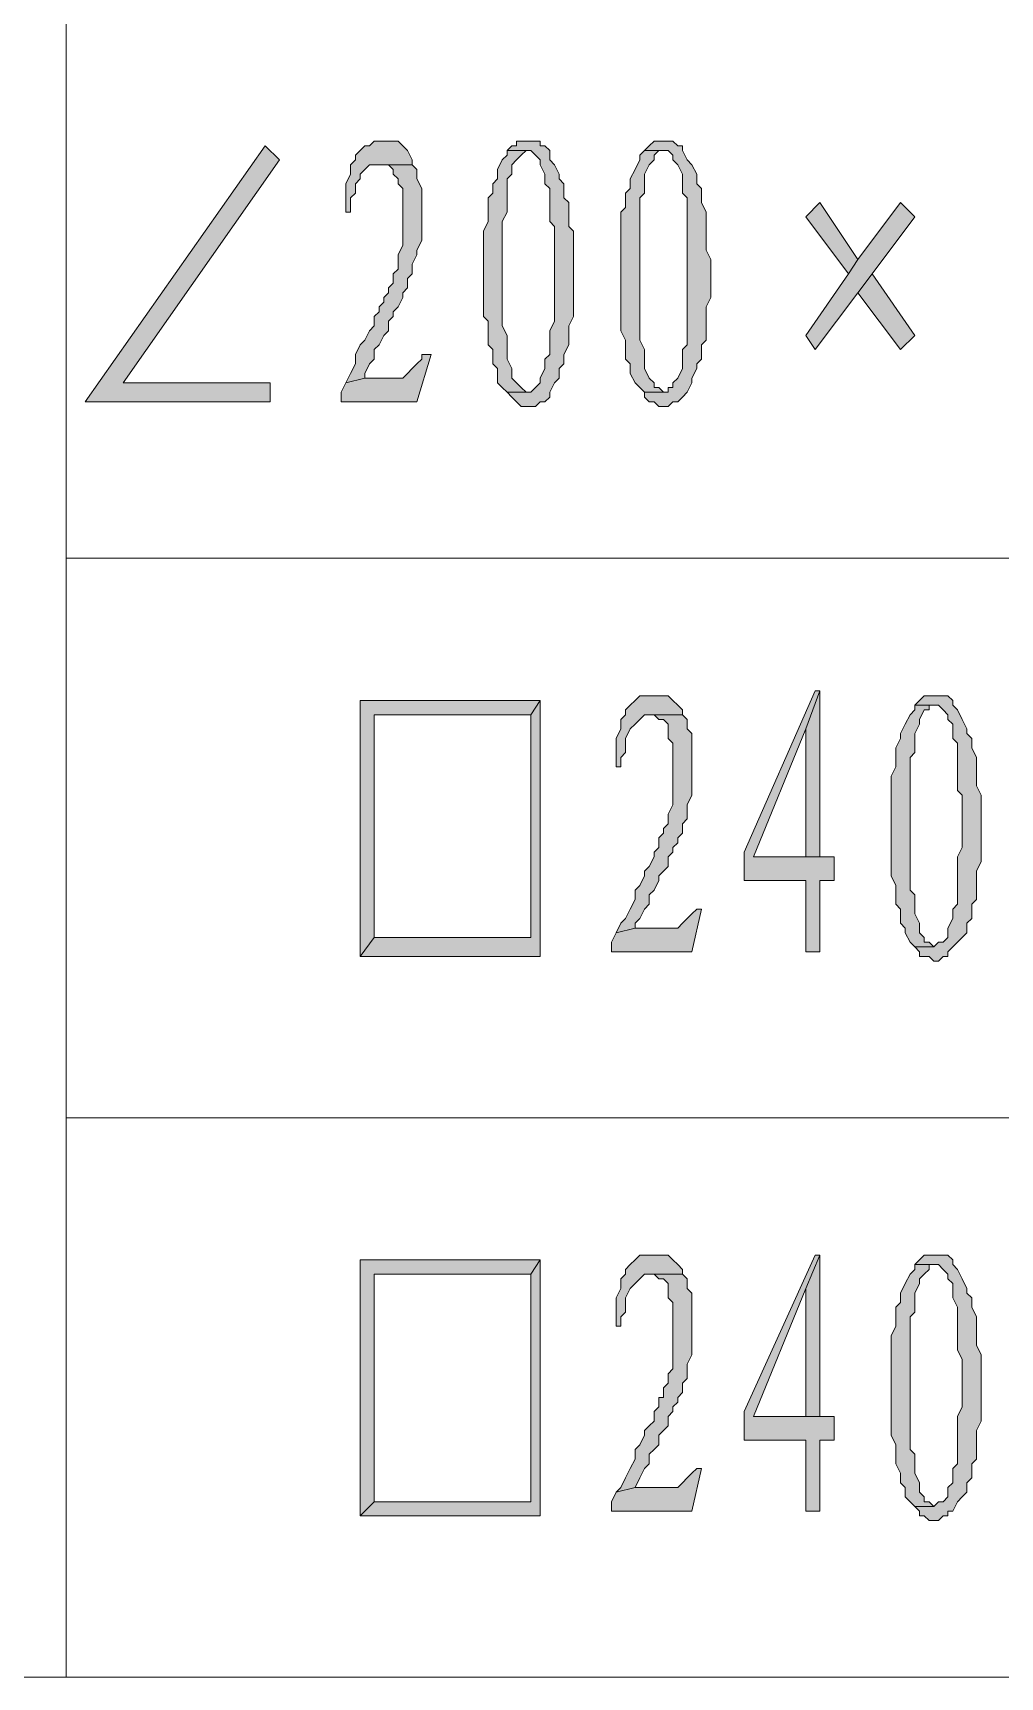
# Model space of a CAD drawing. Header units: millimetres. Extents: x 24 to 410, y 10 to 282.
# Drawn here: x 303.23 to 311.87, y 143.09 to 157.77 of the extents above; entities that cross this region are included whole.
import ezdxf

# ---------------------------------------------------------------- set-up
doc = ezdxf.new("R2010")
doc.units = ezdxf.units.MM

msp = doc.modelspace()

# ---------------------------------------------------------------- hatches: boundary and pattern name
h = msp.add_hatch(color=7)
h.dxf.hatch_style = 2
h.paths.add_polyline_path([(306.366333, 156.802667), (306.281667, 156.802667), (306.239333, 156.760333), (306.197, 156.760333), (306.154667, 156.718), (306.112333, 156.675667), (306.112333, 156.633333), (306.07, 156.591), (306.07, 156.506333), (306.027667, 156.421667), (306.027667, 156.167667), (306.07, 156.167667), (306.07, 156.294667), (306.112333, 156.337), (306.112333, 156.421667), (306.154667, 156.464), (306.154667, 156.506333), (306.197, 156.548667), (306.239333, 156.591), (306.281667, 156.591), (306.324, 156.591), (306.620333, 156.591), (306.620333, 156.633333), (306.578, 156.718), (306.535667, 156.760333), (306.493333, 156.802667)])
h = msp.add_hatch(color=7)
h.dxf.hatch_style = 2
h.paths.add_polyline_path([(307.636333, 156.802667), (307.551667, 156.802667), (307.551667, 156.760333), (307.509333, 156.760333), (307.467, 156.718), (307.678667, 156.718), (307.721, 156.675667), (307.763333, 156.633333), (307.763333, 156.591), (307.805667, 156.506333), (307.805667, 156.421667), (307.848, 156.379333), (307.848, 156.083), (307.890333, 156.040667), (307.890333, 155.617333), (307.890333, 155.194), (307.848, 155.109333), (307.848, 154.897667), (307.805667, 154.855333), (307.805667, 154.770667), (307.763333, 154.686), (307.763333, 154.643667), (307.721, 154.601333), (307.678667, 154.559), (307.467, 154.559), (307.509333, 154.516667), (307.551667, 154.474333), (307.594, 154.432), (307.721, 154.432), (307.763333, 154.474333), (307.805667, 154.474333), (307.848, 154.516667), (307.848, 154.559), (307.890333, 154.643667), (307.932667, 154.686), (307.932667, 154.770667), (307.975, 154.813), (307.975, 154.897667), (308.017333, 154.982333), (308.017333, 155.151667), (308.059667, 155.236333), (308.059667, 155.998333), (308.017333, 156.040667), (308.017333, 156.252333), (307.975, 156.294667), (307.975, 156.421667), (307.932667, 156.464), (307.932667, 156.506333), (307.890333, 156.591), (307.848, 156.633333), (307.848, 156.718), (307.805667, 156.760333), (307.763333, 156.760333), (307.763333, 156.802667)])
h = msp.add_hatch(color=7)
h.dxf.hatch_style = 2
h.paths.add_polyline_path([(308.864, 156.802667), (308.779333, 156.802667), (308.737, 156.760333), (308.694667, 156.718), (308.906333, 156.718), (308.948667, 156.675667), (308.948667, 156.633333), (308.991, 156.591), (309.033333, 156.506333), (309.033333, 156.337), (309.075667, 156.294667), (309.075667, 155.617333), (309.075667, 154.982333), (309.033333, 154.94), (309.033333, 154.770667), (308.991, 154.686), (308.948667, 154.643667), (308.948667, 154.601333), (308.906333, 154.601333), (308.906333, 154.559), (308.864, 154.559), (308.694667, 154.559), (308.694667, 154.516667), (308.737, 154.474333), (308.779333, 154.474333), (308.821667, 154.432), (308.906333, 154.432), (308.948667, 154.474333), (308.991, 154.474333), (309.033333, 154.516667), (309.075667, 154.559), (309.118, 154.643667), (309.118, 154.686), (309.160333, 154.770667), (309.160333, 154.813), (309.202667, 154.855333), (309.202667, 154.982333), (309.245, 155.024667), (309.245, 155.321), (309.287333, 155.405667), (309.287333, 155.744333), (309.245, 155.829), (309.245, 156.167667), (309.202667, 156.252333), (309.202667, 156.379333), (309.160333, 156.421667), (309.160333, 156.506333), (309.118, 156.591), (309.075667, 156.633333), (309.033333, 156.718), (309.033333, 156.760333), (308.991, 156.760333), (308.948667, 156.802667)])
h = msp.add_hatch(color=7)
h.dxf.hatch_style = 2
h.paths.add_polyline_path([(305.308, 156.760333), (303.699333, 154.474333), (305.350333, 154.474333), (305.350333, 154.643667), (304.038, 154.643667), (305.435, 156.633333)])
h = msp.add_hatch(color=7)
h.dxf.hatch_style = 2
h.paths.add_polyline_path([(307.467, 156.718), (307.467, 156.675667), (307.424667, 156.633333), (307.382333, 156.548667), (307.382333, 156.464), (307.34, 156.421667), (307.34, 156.337), (307.297667, 156.294667), (307.297667, 156.083), (307.255333, 155.998333), (307.255333, 155.236333), (307.297667, 155.194), (307.297667, 155.024667), (307.297667, 154.982333), (307.34, 154.94), (307.34, 154.813), (307.382333, 154.770667), (307.382333, 154.643667), (307.424667, 154.601333), (307.467, 154.559), (307.636333, 154.559), (307.594, 154.601333), (307.551667, 154.643667), (307.509333, 154.686), (307.509333, 154.770667), (307.467, 154.855333), (307.467, 155.067), (307.424667, 155.151667), (307.424667, 156.083), (307.467, 156.167667), (307.467, 156.464), (307.509333, 156.506333), (307.509333, 156.591), (307.551667, 156.633333), (307.594, 156.675667), (307.636333, 156.718)])
h = msp.add_hatch(color=7)
h.dxf.hatch_style = 2
h.paths.add_polyline_path([(308.694667, 156.718), (308.652333, 156.675667), (308.652333, 156.633333), (308.61, 156.548667), (308.567667, 156.464), (308.567667, 156.379333), (308.525333, 156.337), (308.525333, 156.21), (308.483, 156.167667), (308.483, 155.109333), (308.525333, 155.024667), (308.525333, 154.982333), (308.525333, 154.855333), (308.567667, 154.813), (308.567667, 154.728333), (308.61, 154.643667), (308.652333, 154.601333), (308.694667, 154.559), (308.864, 154.559), (308.821667, 154.601333), (308.779333, 154.601333), (308.779333, 154.643667), (308.737, 154.686), (308.694667, 154.770667), (308.694667, 154.94), (308.652333, 155.024667), (308.652333, 156.294667), (308.694667, 156.337), (308.694667, 156.506333), (308.737, 156.591), (308.779333, 156.633333), (308.779333, 156.675667), (308.821667, 156.718), (308.864, 156.718)])
h = msp.add_hatch(color=7)
h.dxf.hatch_style = 2
h.paths.add_polyline_path([(306.620333, 156.591), (306.324, 156.591), (306.366333, 156.591), (306.408667, 156.591), (306.451, 156.548667), (306.451, 156.506333), (306.493333, 156.464), (306.493333, 156.421667), (306.535667, 156.379333), (306.535667, 155.871333), (306.493333, 155.786667), (306.493333, 155.659667), (306.451, 155.617333), (306.451, 155.532667), (306.408667, 155.490333), (306.408667, 155.448), (306.366333, 155.405667), (306.366333, 155.363333), (306.324, 155.321), (306.324, 155.278667), (306.281667, 155.236333), (306.281667, 155.151667), (306.239333, 155.109333), (306.197, 155.024667), (306.154667, 154.982333), (306.112333, 154.897667), (306.112333, 154.813), (306.07, 154.728333), (306.027667, 154.643667), (306.197, 154.686), (306.197, 154.728333), (306.239333, 154.813), (306.281667, 154.855333), (306.281667, 154.94), (306.324, 154.982333), (306.366333, 155.067), (306.408667, 155.109333), (306.408667, 155.194), (306.451, 155.236333), (306.451, 155.278667), (306.493333, 155.321), (306.535667, 155.405667), (306.535667, 155.448), (306.578, 155.490333), (306.578, 155.575), (306.620333, 155.617333), (306.620333, 155.702), (306.662667, 155.786667), (306.662667, 155.829), (306.705, 155.913667), (306.705, 156.379333), (306.662667, 156.464), (306.662667, 156.548667)])
h = msp.add_hatch(color=7)
h.dxf.hatch_style = 2
h.paths.add_polyline_path([(310.980667, 156.252333), (310.599667, 155.744333), (310.515, 155.617333), (310.134, 155.067), (310.218667, 154.94), (310.599667, 155.448), (310.726667, 155.617333), (311.107667, 156.125333)])
h = msp.add_hatch(color=7)
h.dxf.hatch_style = 2
h.paths.add_polyline_path([(310.261, 156.252333), (310.134, 156.125333), (310.515, 155.617333), (310.599667, 155.744333)])
h = msp.add_hatch(color=7)
h.dxf.hatch_style = 2
h.paths.add_polyline_path([(310.726667, 155.617333), (310.599667, 155.448), (310.980667, 154.94), (311.107667, 155.067)])
h = msp.add_hatch(color=7)
h.dxf.hatch_style = 2
h.paths.add_polyline_path([(306.789667, 154.897667), (306.705, 154.897667), (306.705, 154.855333), (306.662667, 154.813), (306.620333, 154.770667), (306.578, 154.728333), (306.535667, 154.686), (306.197, 154.686), (306.027667, 154.643667), (305.985333, 154.559), (305.985333, 154.474333), (306.662667, 154.474333)])
h = msp.add_hatch(color=7)
h.dxf.hatch_style = 2
h.paths.add_polyline_path([(308.821667, 151.849667), (308.652333, 151.849667), (308.61, 151.807333), (308.567667, 151.765), (308.525333, 151.722667), (308.525333, 151.680333), (308.483, 151.638), (308.483, 151.553333), (308.440667, 151.468667), (308.440667, 151.214667), (308.483, 151.214667), (308.483, 151.299333), (308.525333, 151.341667), (308.525333, 151.468667), (308.567667, 151.553333), (308.61, 151.595667), (308.652333, 151.638), (308.694667, 151.680333), (308.737, 151.680333), (309.033333, 151.680333), (309.033333, 151.722667), (308.991, 151.765), (308.948667, 151.807333), (308.906333, 151.849667)])
h = msp.add_hatch(color=7)
h.dxf.hatch_style = 2
h.paths.add_polyline_path([(310.261, 151.892), (310.218667, 151.892), (309.583667, 150.452667), (309.583667, 150.198667), (310.134, 150.198667), (310.134, 149.563667), (310.261, 149.563667), (310.261, 150.198667), (310.388, 150.198667), (310.388, 150.410333), (310.261, 150.410333), (309.668333, 150.410333), (310.134, 151.553333)])
h = msp.add_hatch(color=7)
h.dxf.hatch_style = 2
h.paths.add_polyline_path([(310.261, 151.892), (310.134, 151.553333), (310.134, 150.410333), (309.668333, 150.410333), (310.261, 150.410333)])
h = msp.add_hatch(color=7)
h.dxf.hatch_style = 2
h.paths.add_polyline_path([(311.277, 151.849667), (311.192333, 151.849667), (311.15, 151.807333), (311.107667, 151.765), (311.319333, 151.765), (311.361667, 151.722667), (311.404, 151.680333), (311.404, 151.638), (311.446333, 151.595667), (311.446333, 151.468667), (311.488667, 151.426333), (311.488667, 151.003), (311.531, 150.960667), (311.531, 150.706667), (311.531, 150.664333), (311.531, 150.495), (311.488667, 150.410333), (311.488667, 149.987), (311.446333, 149.944667), (311.446333, 149.86), (311.404, 149.775333), (311.404, 149.690667), (311.361667, 149.648333), (311.319333, 149.648333), (311.277, 149.606), (311.107667, 149.606), (311.15, 149.563667), (311.15, 149.521333), (311.192333, 149.521333), (311.234667, 149.521333), (311.277, 149.479), (311.319333, 149.479), (311.361667, 149.521333), (311.404, 149.521333), (311.404, 149.563667), (311.446333, 149.606), (311.488667, 149.648333), (311.531, 149.690667), (311.573333, 149.733), (311.573333, 149.817667), (311.615667, 149.86), (311.615667, 149.987), (311.658, 150.029333), (311.658, 150.283333), (311.700333, 150.368), (311.700333, 150.960667), (311.658, 151.045333), (311.658, 151.299333), (311.615667, 151.384), (311.615667, 151.468667), (311.573333, 151.511), (311.573333, 151.553333), (311.531, 151.638), (311.488667, 151.722667), (311.446333, 151.765), (311.446333, 151.807333), (311.404, 151.849667)])
h = msp.add_hatch(color=7)
h.dxf.hatch_style = 2
h.paths.add_polyline_path([(307.763333, 151.807333), (306.154667, 151.807333), (306.154667, 149.521333), (306.281667, 149.690667), (306.281667, 151.680333), (307.678667, 151.680333)])
h = msp.add_hatch(color=7)
h.dxf.hatch_style = 2
h.paths.add_polyline_path([(307.763333, 151.807333), (307.678667, 151.680333), (307.678667, 149.690667), (306.281667, 149.690667), (306.154667, 149.521333), (307.763333, 149.521333)])
h = msp.add_hatch(color=7)
h.dxf.hatch_style = 2
h.paths.add_polyline_path([(309.033333, 151.680333), (308.737, 151.680333), (308.779333, 151.680333), (308.821667, 151.638), (308.864, 151.638), (308.906333, 151.595667), (308.906333, 151.468667), (308.948667, 151.426333), (308.948667, 150.876), (308.906333, 150.791333), (308.906333, 150.706667), (308.864, 150.664333), (308.864, 150.622), (308.821667, 150.579667), (308.821667, 150.495), (308.779333, 150.452667), (308.779333, 150.410333), (308.737, 150.325667), (308.694667, 150.283333), (308.694667, 150.241), (308.652333, 150.156333), (308.61, 150.114), (308.61, 150.029333), (308.567667, 149.944667), (308.525333, 149.86), (308.483, 149.817667), (308.440667, 149.733), (308.61, 149.775333), (308.61, 149.817667), (308.652333, 149.86), (308.694667, 149.944667), (308.737, 149.987), (308.737, 150.071667), (308.779333, 150.114), (308.821667, 150.198667), (308.821667, 150.241), (308.864, 150.283333), (308.906333, 150.325667), (308.906333, 150.410333), (308.948667, 150.452667), (308.948667, 150.495), (308.991, 150.537333), (308.991, 150.579667), (309.033333, 150.622), (309.033333, 150.706667), (309.075667, 150.749), (309.075667, 150.876), (309.118, 150.960667), (309.118, 151.511), (309.075667, 151.553333), (309.075667, 151.638)])
h = msp.add_hatch(color=7)
h.dxf.hatch_style = 2
h.paths.add_polyline_path([(311.107667, 151.765), (311.107667, 151.722667), (311.065333, 151.680333), (311.023, 151.595667), (310.980667, 151.511), (310.980667, 151.468667), (310.938333, 151.384), (310.938333, 151.214667), (310.896, 151.13), (310.896, 150.241), (310.938333, 150.156333), (310.938333, 150.114), (310.938333, 150.029333), (310.938333, 149.987), (310.980667, 149.944667), (310.980667, 149.817667), (311.023, 149.775333), (311.023, 149.733), (311.065333, 149.648333), (311.107667, 149.606), (311.277, 149.606), (311.234667, 149.648333), (311.192333, 149.648333), (311.192333, 149.690667), (311.15, 149.733), (311.15, 149.817667), (311.107667, 149.902333), (311.107667, 150.071667), (311.065333, 150.114), (311.065333, 151.299333), (311.107667, 151.341667), (311.107667, 151.511), (311.15, 151.595667), (311.15, 151.638), (311.192333, 151.722667), (311.234667, 151.722667), (311.234667, 151.765), (311.277, 151.765)])
h = msp.add_hatch(color=7)
h.dxf.hatch_style = 2
h.paths.add_polyline_path([(309.202667, 149.944667), (309.160333, 149.944667), (309.118, 149.902333), (309.075667, 149.86), (309.033333, 149.817667), (308.991, 149.775333), (308.61, 149.775333), (308.440667, 149.733), (308.398333, 149.648333), (308.398333, 149.563667), (309.118, 149.563667)])
h = msp.add_hatch(color=7)
h.dxf.hatch_style = 2
h.paths.add_polyline_path([(308.821667, 146.854333), (308.652333, 146.854333), (308.61, 146.812), (308.567667, 146.769667), (308.525333, 146.727333), (308.525333, 146.685), (308.483, 146.642667), (308.483, 146.558), (308.440667, 146.473333), (308.440667, 146.219333), (308.483, 146.219333), (308.483, 146.304), (308.525333, 146.346333), (308.525333, 146.473333), (308.567667, 146.558), (308.61, 146.600333), (308.652333, 146.642667), (308.694667, 146.685), (308.737, 146.685), (309.033333, 146.685), (309.033333, 146.727333), (308.991, 146.769667), (308.948667, 146.812), (308.906333, 146.854333)])
h = msp.add_hatch(color=7)
h.dxf.hatch_style = 2
h.paths.add_polyline_path([(310.261, 146.854333), (310.218667, 146.854333), (309.583667, 145.457333), (309.583667, 145.203333), (310.134, 145.203333), (310.134, 144.568333), (310.261, 144.568333), (310.261, 145.203333), (310.388, 145.203333), (310.388, 145.415), (310.261, 145.415), (309.668333, 145.415), (310.134, 146.558)])
h = msp.add_hatch(color=7)
h.dxf.hatch_style = 2
h.paths.add_polyline_path([(310.261, 146.854333), (310.134, 146.558), (310.134, 145.415), (309.668333, 145.415), (310.261, 145.415)])
h = msp.add_hatch(color=7)
h.dxf.hatch_style = 2
h.paths.add_polyline_path([(311.277, 146.854333), (311.192333, 146.854333), (311.15, 146.812), (311.107667, 146.769667), (311.319333, 146.769667), (311.361667, 146.727333), (311.404, 146.685), (311.404, 146.642667), (311.446333, 146.600333), (311.446333, 146.473333), (311.488667, 146.388667), (311.488667, 146.007667), (311.531, 145.923), (311.531, 145.669), (311.531, 145.499667), (311.488667, 145.415), (311.488667, 144.991667), (311.446333, 144.949333), (311.446333, 144.822333), (311.404, 144.78), (311.404, 144.695333), (311.361667, 144.653), (311.319333, 144.653), (311.277, 144.610667), (311.107667, 144.610667), (311.15, 144.568333), (311.15, 144.526), (311.192333, 144.526), (311.234667, 144.483667), (311.319333, 144.483667), (311.361667, 144.526), (311.404, 144.526), (311.404, 144.568333), (311.446333, 144.568333), (311.488667, 144.653), (311.531, 144.695333), (311.573333, 144.737667), (311.573333, 144.822333), (311.615667, 144.864667), (311.615667, 144.991667), (311.658, 145.034), (311.658, 145.288), (311.700333, 145.372667), (311.700333, 145.965333), (311.658, 146.05), (311.658, 146.304), (311.615667, 146.388667), (311.615667, 146.473333), (311.573333, 146.515667), (311.573333, 146.558), (311.531, 146.642667), (311.488667, 146.727333), (311.446333, 146.769667), (311.446333, 146.812), (311.404, 146.854333)])
h = msp.add_hatch(color=7)
h.dxf.hatch_style = 2
h.paths.add_polyline_path([(307.763333, 146.812), (306.154667, 146.812), (306.154667, 144.526), (306.281667, 144.653), (306.281667, 146.685), (307.678667, 146.685)])
h = msp.add_hatch(color=7)
h.dxf.hatch_style = 2
h.paths.add_polyline_path([(307.763333, 146.812), (307.678667, 146.685), (307.678667, 144.653), (306.281667, 144.653), (306.154667, 144.526), (307.763333, 144.526)])
h = msp.add_hatch(color=7)
h.dxf.hatch_style = 2
h.paths.add_polyline_path([(309.033333, 146.685), (308.737, 146.685), (308.779333, 146.685), (308.821667, 146.642667), (308.864, 146.642667), (308.906333, 146.600333), (308.906333, 146.473333), (308.948667, 146.431), (308.948667, 145.838333), (308.906333, 145.796), (308.906333, 145.711333), (308.864, 145.669), (308.864, 145.584333), (308.821667, 145.584333), (308.821667, 145.499667), (308.779333, 145.457333), (308.779333, 145.372667), (308.737, 145.330333), (308.694667, 145.288), (308.694667, 145.245667), (308.652333, 145.161), (308.61, 145.118667), (308.61, 145.034), (308.567667, 144.949333), (308.525333, 144.864667), (308.483, 144.78), (308.440667, 144.737667), (308.61, 144.78), (308.652333, 144.864667), (308.694667, 144.949333), (308.737, 144.991667), (308.737, 145.076333), (308.779333, 145.118667), (308.821667, 145.161), (308.821667, 145.245667), (308.864, 145.288), (308.906333, 145.330333), (308.906333, 145.415), (308.948667, 145.457333), (308.948667, 145.499667), (308.991, 145.542), (308.991, 145.584333), (309.033333, 145.626667), (309.033333, 145.711333), (309.075667, 145.753667), (309.075667, 145.880667), (309.118, 145.965333), (309.118, 146.515667), (309.075667, 146.558), (309.075667, 146.642667)])
h = msp.add_hatch(color=7)
h.dxf.hatch_style = 2
h.paths.add_polyline_path([(311.107667, 146.769667), (311.107667, 146.727333), (311.065333, 146.685), (311.023, 146.600333), (310.980667, 146.515667), (310.980667, 146.431), (310.938333, 146.388667), (310.938333, 146.219333), (310.896, 146.134667), (310.896, 145.245667), (310.938333, 145.161), (310.938333, 145.118667), (310.938333, 145.034), (310.938333, 144.991667), (310.980667, 144.907), (310.980667, 144.822333), (311.023, 144.78), (311.023, 144.695333), (311.065333, 144.653), (311.107667, 144.610667), (311.277, 144.610667), (311.234667, 144.653), (311.192333, 144.653), (311.192333, 144.695333), (311.15, 144.737667), (311.15, 144.822333), (311.107667, 144.907), (311.107667, 145.076333), (311.065333, 145.118667), (311.065333, 146.304), (311.107667, 146.346333), (311.107667, 146.515667), (311.15, 146.600333), (311.15, 146.642667), (311.192333, 146.685), (311.234667, 146.727333), (311.234667, 146.769667), (311.277, 146.769667)])
h = msp.add_hatch(color=7)
h.dxf.hatch_style = 2
h.paths.add_polyline_path([(309.202667, 144.949333), (309.160333, 144.949333), (309.118, 144.907), (309.075667, 144.864667), (309.033333, 144.822333), (308.991, 144.78), (308.61, 144.78), (308.440667, 144.737667), (308.398333, 144.653), (308.398333, 144.568333), (309.118, 144.568333)])

# ---------------------------------------------------------------- linework, layer by layer
at = {"color": 7, "lineweight": 0}
for points in [[(303.53, 173.101), (303.53, 143.086667)], [(303.53, 153.077333), (377.063, 153.077333)], [(303.53, 148.082), (377.063, 148.082)], [(249.047, 143.086667), (377.063, 143.086667)]]:
    msp.add_lwpolyline(points, dxfattribs=at)
for points in [[(306.366333, 156.802667), (306.281667, 156.802667), (306.239333, 156.760333), (306.197, 156.760333), (306.154667, 156.718), (306.112333, 156.675667), (306.112333, 156.633333), (306.07, 156.591), (306.07, 156.506333), (306.027667, 156.421667), (306.027667, 156.167667), (306.07, 156.167667), (306.07, 156.294667), (306.112333, 156.337), (306.112333, 156.421667), (306.154667, 156.464), (306.154667, 156.506333), (306.197, 156.548667), (306.239333, 156.591), (306.281667, 156.591), (306.324, 156.591), (306.620333, 156.591), (306.620333, 156.633333), (306.578, 156.718), (306.535667, 156.760333), (306.493333, 156.802667)], [(307.636333, 156.802667), (307.551667, 156.802667), (307.551667, 156.760333), (307.509333, 156.760333), (307.467, 156.718), (307.678667, 156.718), (307.721, 156.675667), (307.763333, 156.633333), (307.763333, 156.591), (307.805667, 156.506333), (307.805667, 156.421667), (307.848, 156.379333), (307.848, 156.083), (307.890333, 156.040667), (307.890333, 155.617333), (307.890333, 155.194), (307.848, 155.109333), (307.848, 154.897667), (307.805667, 154.855333), (307.805667, 154.770667), (307.763333, 154.686), (307.763333, 154.643667), (307.721, 154.601333), (307.678667, 154.559), (307.467, 154.559), (307.509333, 154.516667), (307.551667, 154.474333), (307.594, 154.432), (307.721, 154.432), (307.763333, 154.474333), (307.805667, 154.474333), (307.848, 154.516667), (307.848, 154.559), (307.890333, 154.643667), (307.932667, 154.686), (307.932667, 154.770667), (307.975, 154.813), (307.975, 154.897667), (308.017333, 154.982333), (308.017333, 155.151667), (308.059667, 155.236333), (308.059667, 155.998333), (308.017333, 156.040667), (308.017333, 156.252333), (307.975, 156.294667), (307.975, 156.421667), (307.932667, 156.464), (307.932667, 156.506333), (307.890333, 156.591), (307.848, 156.633333), (307.848, 156.718), (307.805667, 156.760333), (307.763333, 156.760333), (307.763333, 156.802667)], [(308.864, 156.802667), (308.779333, 156.802667), (308.737, 156.760333), (308.694667, 156.718), (308.906333, 156.718), (308.948667, 156.675667), (308.948667, 156.633333), (308.991, 156.591), (309.033333, 156.506333), (309.033333, 156.337), (309.075667, 156.294667), (309.075667, 155.617333), (309.075667, 154.982333), (309.033333, 154.94), (309.033333, 154.770667), (308.991, 154.686), (308.948667, 154.643667), (308.948667, 154.601333), (308.906333, 154.601333), (308.906333, 154.559), (308.864, 154.559), (308.694667, 154.559), (308.694667, 154.516667), (308.737, 154.474333), (308.779333, 154.474333), (308.821667, 154.432), (308.906333, 154.432), (308.948667, 154.474333), (308.991, 154.474333), (309.033333, 154.516667), (309.075667, 154.559), (309.118, 154.643667), (309.118, 154.686), (309.160333, 154.770667), (309.160333, 154.813), (309.202667, 154.855333), (309.202667, 154.982333), (309.245, 155.024667), (309.245, 155.321), (309.287333, 155.405667), (309.287333, 155.744333), (309.245, 155.829), (309.245, 156.167667), (309.202667, 156.252333), (309.202667, 156.379333), (309.160333, 156.421667), (309.160333, 156.506333), (309.118, 156.591), (309.075667, 156.633333), (309.033333, 156.718), (309.033333, 156.760333), (308.991, 156.760333), (308.948667, 156.802667)], [(305.308, 156.760333), (303.699333, 154.474333), (305.350333, 154.474333), (305.350333, 154.643667), (304.038, 154.643667), (305.435, 156.633333)], [(307.467, 156.718), (307.467, 156.675667), (307.424667, 156.633333), (307.382333, 156.548667), (307.382333, 156.464), (307.34, 156.421667), (307.34, 156.337), (307.297667, 156.294667), (307.297667, 156.083), (307.255333, 155.998333), (307.255333, 155.236333), (307.297667, 155.194), (307.297667, 155.024667), (307.297667, 154.982333), (307.34, 154.94), (307.34, 154.813), (307.382333, 154.770667), (307.382333, 154.643667), (307.424667, 154.601333), (307.467, 154.559), (307.636333, 154.559), (307.594, 154.601333), (307.551667, 154.643667), (307.509333, 154.686), (307.509333, 154.770667), (307.467, 154.855333), (307.467, 155.067), (307.424667, 155.151667), (307.424667, 156.083), (307.467, 156.167667), (307.467, 156.464), (307.509333, 156.506333), (307.509333, 156.591), (307.551667, 156.633333), (307.594, 156.675667), (307.636333, 156.718)], [(308.694667, 156.718), (308.652333, 156.675667), (308.652333, 156.633333), (308.61, 156.548667), (308.567667, 156.464), (308.567667, 156.379333), (308.525333, 156.337), (308.525333, 156.21), (308.483, 156.167667), (308.483, 155.109333), (308.525333, 155.024667), (308.525333, 154.982333), (308.525333, 154.855333), (308.567667, 154.813), (308.567667, 154.728333), (308.61, 154.643667), (308.652333, 154.601333), (308.694667, 154.559), (308.864, 154.559), (308.821667, 154.601333), (308.779333, 154.601333), (308.779333, 154.643667), (308.737, 154.686), (308.694667, 154.770667), (308.694667, 154.94), (308.652333, 155.024667), (308.652333, 156.294667), (308.694667, 156.337), (308.694667, 156.506333), (308.737, 156.591), (308.779333, 156.633333), (308.779333, 156.675667), (308.821667, 156.718), (308.864, 156.718)], [(306.620333, 156.591), (306.324, 156.591), (306.366333, 156.591), (306.408667, 156.591), (306.451, 156.548667), (306.451, 156.506333), (306.493333, 156.464), (306.493333, 156.421667), (306.535667, 156.379333), (306.535667, 155.871333), (306.493333, 155.786667), (306.493333, 155.659667), (306.451, 155.617333), (306.451, 155.532667), (306.408667, 155.490333), (306.408667, 155.448), (306.366333, 155.405667), (306.366333, 155.363333), (306.324, 155.321), (306.324, 155.278667), (306.281667, 155.236333), (306.281667, 155.151667), (306.239333, 155.109333), (306.197, 155.024667), (306.154667, 154.982333), (306.112333, 154.897667), (306.112333, 154.813), (306.07, 154.728333), (306.027667, 154.643667), (306.197, 154.686), (306.197, 154.728333), (306.239333, 154.813), (306.281667, 154.855333), (306.281667, 154.94), (306.324, 154.982333), (306.366333, 155.067), (306.408667, 155.109333), (306.408667, 155.194), (306.451, 155.236333), (306.451, 155.278667), (306.493333, 155.321), (306.535667, 155.405667), (306.535667, 155.448), (306.578, 155.490333), (306.578, 155.575), (306.620333, 155.617333), (306.620333, 155.702), (306.662667, 155.786667), (306.662667, 155.829), (306.705, 155.913667), (306.705, 156.379333), (306.662667, 156.464), (306.662667, 156.548667)], [(310.980667, 156.252333), (310.599667, 155.744333), (310.515, 155.617333), (310.134, 155.067), (310.218667, 154.94), (310.599667, 155.448), (310.726667, 155.617333), (311.107667, 156.125333)], [(310.261, 156.252333), (310.134, 156.125333), (310.515, 155.617333), (310.599667, 155.744333)], [(310.726667, 155.617333), (310.599667, 155.448), (310.980667, 154.94), (311.107667, 155.067)], [(306.789667, 154.897667), (306.705, 154.897667), (306.705, 154.855333), (306.662667, 154.813), (306.620333, 154.770667), (306.578, 154.728333), (306.535667, 154.686), (306.197, 154.686), (306.027667, 154.643667), (305.985333, 154.559), (305.985333, 154.474333), (306.662667, 154.474333)], [(308.821667, 151.849667), (308.652333, 151.849667), (308.61, 151.807333), (308.567667, 151.765), (308.525333, 151.722667), (308.525333, 151.680333), (308.483, 151.638), (308.483, 151.553333), (308.440667, 151.468667), (308.440667, 151.214667), (308.483, 151.214667), (308.483, 151.299333), (308.525333, 151.341667), (308.525333, 151.468667), (308.567667, 151.553333), (308.61, 151.595667), (308.652333, 151.638), (308.694667, 151.680333), (308.737, 151.680333), (309.033333, 151.680333), (309.033333, 151.722667), (308.991, 151.765), (308.948667, 151.807333), (308.906333, 151.849667)], [(310.261, 151.892), (310.218667, 151.892), (309.583667, 150.452667), (309.583667, 150.198667), (310.134, 150.198667), (310.134, 149.563667), (310.261, 149.563667), (310.261, 150.198667), (310.388, 150.198667), (310.388, 150.410333), (310.261, 150.410333), (309.668333, 150.410333), (310.134, 151.553333)], [(310.261, 151.892), (310.134, 151.553333), (310.134, 150.410333), (309.668333, 150.410333), (310.261, 150.410333)], [(311.277, 151.849667), (311.192333, 151.849667), (311.15, 151.807333), (311.107667, 151.765), (311.319333, 151.765), (311.361667, 151.722667), (311.404, 151.680333), (311.404, 151.638), (311.446333, 151.595667), (311.446333, 151.468667), (311.488667, 151.426333), (311.488667, 151.003), (311.531, 150.960667), (311.531, 150.706667), (311.531, 150.664333), (311.531, 150.495), (311.488667, 150.410333), (311.488667, 149.987), (311.446333, 149.944667), (311.446333, 149.86), (311.404, 149.775333), (311.404, 149.690667), (311.361667, 149.648333), (311.319333, 149.648333), (311.277, 149.606), (311.107667, 149.606), (311.15, 149.563667), (311.15, 149.521333), (311.192333, 149.521333), (311.234667, 149.521333), (311.277, 149.479), (311.319333, 149.479), (311.361667, 149.521333), (311.404, 149.521333), (311.404, 149.563667), (311.446333, 149.606), (311.488667, 149.648333), (311.531, 149.690667), (311.573333, 149.733), (311.573333, 149.817667), (311.615667, 149.86), (311.615667, 149.987), (311.658, 150.029333), (311.658, 150.283333), (311.700333, 150.368), (311.700333, 150.960667), (311.658, 151.045333), (311.658, 151.299333), (311.615667, 151.384), (311.615667, 151.468667), (311.573333, 151.511), (311.573333, 151.553333), (311.531, 151.638), (311.488667, 151.722667), (311.446333, 151.765), (311.446333, 151.807333), (311.404, 151.849667)], [(307.763333, 151.807333), (306.154667, 151.807333), (306.154667, 149.521333), (306.281667, 149.690667), (306.281667, 151.680333), (307.678667, 151.680333)], [(307.763333, 151.807333), (307.678667, 151.680333), (307.678667, 149.690667), (306.281667, 149.690667), (306.154667, 149.521333), (307.763333, 149.521333)], [(309.033333, 151.680333), (308.737, 151.680333), (308.779333, 151.680333), (308.821667, 151.638), (308.864, 151.638), (308.906333, 151.595667), (308.906333, 151.468667), (308.948667, 151.426333), (308.948667, 150.876), (308.906333, 150.791333), (308.906333, 150.706667), (308.864, 150.664333), (308.864, 150.622), (308.821667, 150.579667), (308.821667, 150.495), (308.779333, 150.452667), (308.779333, 150.410333), (308.737, 150.325667), (308.694667, 150.283333), (308.694667, 150.241), (308.652333, 150.156333), (308.61, 150.114), (308.61, 150.029333), (308.567667, 149.944667), (308.525333, 149.86), (308.483, 149.817667), (308.440667, 149.733), (308.61, 149.775333), (308.61, 149.817667), (308.652333, 149.86), (308.694667, 149.944667), (308.737, 149.987), (308.737, 150.071667), (308.779333, 150.114), (308.821667, 150.198667), (308.821667, 150.241), (308.864, 150.283333), (308.906333, 150.325667), (308.906333, 150.410333), (308.948667, 150.452667), (308.948667, 150.495), (308.991, 150.537333), (308.991, 150.579667), (309.033333, 150.622), (309.033333, 150.706667), (309.075667, 150.749), (309.075667, 150.876), (309.118, 150.960667), (309.118, 151.511), (309.075667, 151.553333), (309.075667, 151.638)], [(311.107667, 151.765), (311.107667, 151.722667), (311.065333, 151.680333), (311.023, 151.595667), (310.980667, 151.511), (310.980667, 151.468667), (310.938333, 151.384), (310.938333, 151.214667), (310.896, 151.13), (310.896, 150.241), (310.938333, 150.156333), (310.938333, 150.114), (310.938333, 150.029333), (310.938333, 149.987), (310.980667, 149.944667), (310.980667, 149.817667), (311.023, 149.775333), (311.023, 149.733), (311.065333, 149.648333), (311.107667, 149.606), (311.277, 149.606), (311.234667, 149.648333), (311.192333, 149.648333), (311.192333, 149.690667), (311.15, 149.733), (311.15, 149.817667), (311.107667, 149.902333), (311.107667, 150.071667), (311.065333, 150.114), (311.065333, 151.299333), (311.107667, 151.341667), (311.107667, 151.511), (311.15, 151.595667), (311.15, 151.638), (311.192333, 151.722667), (311.234667, 151.722667), (311.234667, 151.765), (311.277, 151.765)], [(309.202667, 149.944667), (309.160333, 149.944667), (309.118, 149.902333), (309.075667, 149.86), (309.033333, 149.817667), (308.991, 149.775333), (308.61, 149.775333), (308.440667, 149.733), (308.398333, 149.648333), (308.398333, 149.563667), (309.118, 149.563667)], [(308.821667, 146.854333), (308.652333, 146.854333), (308.61, 146.812), (308.567667, 146.769667), (308.525333, 146.727333), (308.525333, 146.685), (308.483, 146.642667), (308.483, 146.558), (308.440667, 146.473333), (308.440667, 146.219333), (308.483, 146.219333), (308.483, 146.304), (308.525333, 146.346333), (308.525333, 146.473333), (308.567667, 146.558), (308.61, 146.600333), (308.652333, 146.642667), (308.694667, 146.685), (308.737, 146.685), (309.033333, 146.685), (309.033333, 146.727333), (308.991, 146.769667), (308.948667, 146.812), (308.906333, 146.854333)], [(310.261, 146.854333), (310.218667, 146.854333), (309.583667, 145.457333), (309.583667, 145.203333), (310.134, 145.203333), (310.134, 144.568333), (310.261, 144.568333), (310.261, 145.203333), (310.388, 145.203333), (310.388, 145.415), (310.261, 145.415), (309.668333, 145.415), (310.134, 146.558)], [(310.261, 146.854333), (310.134, 146.558), (310.134, 145.415), (309.668333, 145.415), (310.261, 145.415)], [(311.277, 146.854333), (311.192333, 146.854333), (311.15, 146.812), (311.107667, 146.769667), (311.319333, 146.769667), (311.361667, 146.727333), (311.404, 146.685), (311.404, 146.642667), (311.446333, 146.600333), (311.446333, 146.473333), (311.488667, 146.388667), (311.488667, 146.007667), (311.531, 145.923), (311.531, 145.669), (311.531, 145.499667), (311.488667, 145.415), (311.488667, 144.991667), (311.446333, 144.949333), (311.446333, 144.822333), (311.404, 144.78), (311.404, 144.695333), (311.361667, 144.653), (311.319333, 144.653), (311.277, 144.610667), (311.107667, 144.610667), (311.15, 144.568333), (311.15, 144.526), (311.192333, 144.526), (311.234667, 144.483667), (311.319333, 144.483667), (311.361667, 144.526), (311.404, 144.526), (311.404, 144.568333), (311.446333, 144.568333), (311.488667, 144.653), (311.531, 144.695333), (311.573333, 144.737667), (311.573333, 144.822333), (311.615667, 144.864667), (311.615667, 144.991667), (311.658, 145.034), (311.658, 145.288), (311.700333, 145.372667), (311.700333, 145.965333), (311.658, 146.05), (311.658, 146.304), (311.615667, 146.388667), (311.615667, 146.473333), (311.573333, 146.515667), (311.573333, 146.558), (311.531, 146.642667), (311.488667, 146.727333), (311.446333, 146.769667), (311.446333, 146.812), (311.404, 146.854333)], [(307.763333, 146.812), (306.154667, 146.812), (306.154667, 144.526), (306.281667, 144.653), (306.281667, 146.685), (307.678667, 146.685)], [(307.763333, 146.812), (307.678667, 146.685), (307.678667, 144.653), (306.281667, 144.653), (306.154667, 144.526), (307.763333, 144.526)], [(309.033333, 146.685), (308.737, 146.685), (308.779333, 146.685), (308.821667, 146.642667), (308.864, 146.642667), (308.906333, 146.600333), (308.906333, 146.473333), (308.948667, 146.431), (308.948667, 145.838333), (308.906333, 145.796), (308.906333, 145.711333), (308.864, 145.669), (308.864, 145.584333), (308.821667, 145.584333), (308.821667, 145.499667), (308.779333, 145.457333), (308.779333, 145.372667), (308.737, 145.330333), (308.694667, 145.288), (308.694667, 145.245667), (308.652333, 145.161), (308.61, 145.118667), (308.61, 145.034), (308.567667, 144.949333), (308.525333, 144.864667), (308.483, 144.78), (308.440667, 144.737667), (308.61, 144.78), (308.652333, 144.864667), (308.694667, 144.949333), (308.737, 144.991667), (308.737, 145.076333), (308.779333, 145.118667), (308.821667, 145.161), (308.821667, 145.245667), (308.864, 145.288), (308.906333, 145.330333), (308.906333, 145.415), (308.948667, 145.457333), (308.948667, 145.499667), (308.991, 145.542), (308.991, 145.584333), (309.033333, 145.626667), (309.033333, 145.711333), (309.075667, 145.753667), (309.075667, 145.880667), (309.118, 145.965333), (309.118, 146.515667), (309.075667, 146.558), (309.075667, 146.642667)], [(311.107667, 146.769667), (311.107667, 146.727333), (311.065333, 146.685), (311.023, 146.600333), (310.980667, 146.515667), (310.980667, 146.431), (310.938333, 146.388667), (310.938333, 146.219333), (310.896, 146.134667), (310.896, 145.245667), (310.938333, 145.161), (310.938333, 145.118667), (310.938333, 145.034), (310.938333, 144.991667), (310.980667, 144.907), (310.980667, 144.822333), (311.023, 144.78), (311.023, 144.695333), (311.065333, 144.653), (311.107667, 144.610667), (311.277, 144.610667), (311.234667, 144.653), (311.192333, 144.653), (311.192333, 144.695333), (311.15, 144.737667), (311.15, 144.822333), (311.107667, 144.907), (311.107667, 145.076333), (311.065333, 145.118667), (311.065333, 146.304), (311.107667, 146.346333), (311.107667, 146.515667), (311.15, 146.600333), (311.15, 146.642667), (311.192333, 146.685), (311.234667, 146.727333), (311.234667, 146.769667), (311.277, 146.769667)], [(309.202667, 144.949333), (309.160333, 144.949333), (309.118, 144.907), (309.075667, 144.864667), (309.033333, 144.822333), (308.991, 144.78), (308.61, 144.78), (308.440667, 144.737667), (308.398333, 144.653), (308.398333, 144.568333), (309.118, 144.568333)]]:
    msp.add_lwpolyline(points, close=True, dxfattribs=at)

doc.saveas('drawing.dxf')
